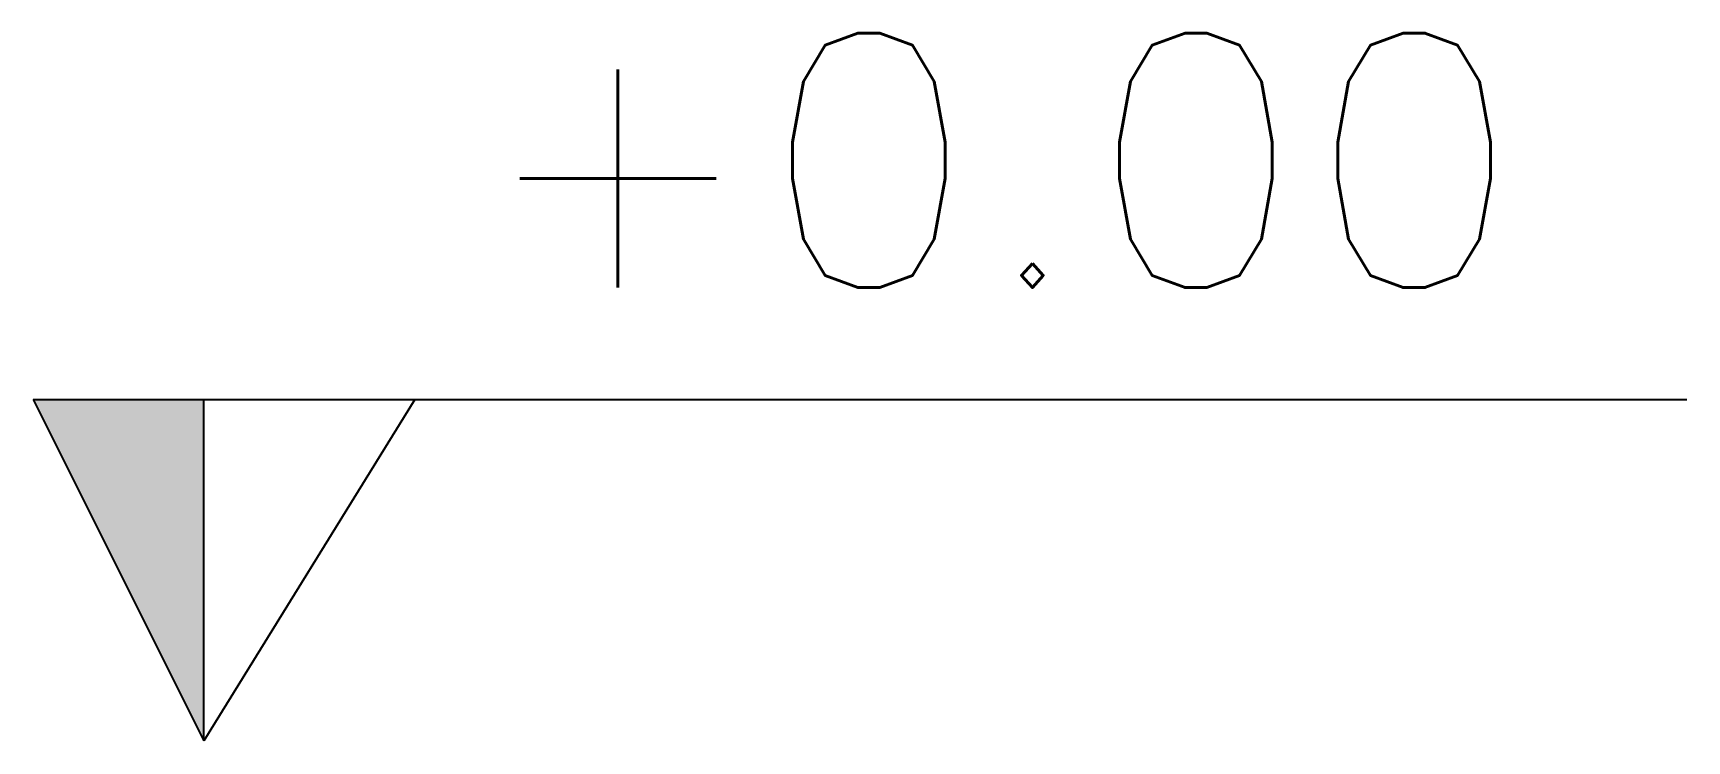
# Model space of a CAD drawing. Header units: millimetres. Extents: x 1157.63 to 1158.93, y -1455.93 to -1455.37.
import ezdxf

# ---------------------------------------------------------------- set-up
doc = ezdxf.new("R2010")
doc.units = ezdxf.units.MM
doc.layers.add('Símbolos_Gráficos', color=1, linetype='Continuous')
doc.styles.add('r80', font='romans.shx')

msp = doc.modelspace()

# ---------------------------------------------------------------- hatches: boundary and pattern name
at = {"layer": 'Símbolos_Gráficos'}
msp.add_hatch(color=256, dxfattribs=at).paths.add_polyline_path([(1157.7644, -1455.6625), (1157.6303, -1455.6625), (1157.7644, -1455.9308)])

# ---------------------------------------------------------------- linework, layer by layer
at = {"layer": 'Símbolos_Gráficos', "color": 2}
for p, q in [((1157.6303, -1455.6625), (1157.7644, -1455.9308)), ((1157.6303, -1455.6625), (1158.9303, -1455.6625)), ((1157.9303, -1455.6625), (1157.7644, -1455.9308))]:
    msp.add_line(p, q, dxfattribs=at)
at = {"layer": 'Símbolos_Gráficos'}
msp.add_line((1157.7644, -1455.9308), (1157.7644, -1455.6625), dxfattribs=at)

# ---------------------------------------------------------------- texts
at = {"layer": 'Símbolos_Gráficos', "color": 2, "style": 'r80'}
msp.add_text('+0.00', height=0.2, dxfattribs=at).set_placement((1157.9786, -1455.5746))

doc.saveas('drawing.dxf')
